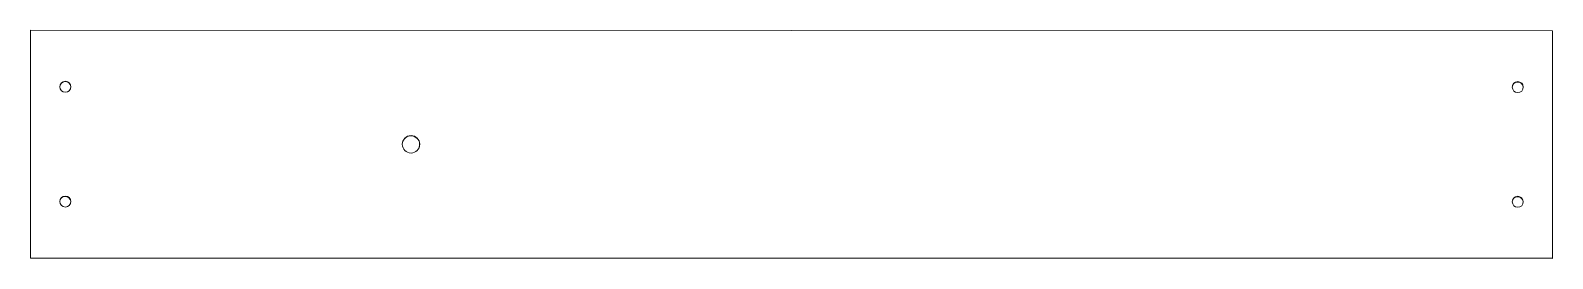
# Model space of a CAD drawing. Header units: inches. Extents: x 0 to 20, y 0 to 3.
import ezdxf

# ---------------------------------------------------------------- set-up
doc = ezdxf.new("R2010")
doc.units = ezdxf.units.IN
doc.header["$MEASUREMENT"] = 0

msp = doc.modelspace()

# ---------------------------------------------------------------- linework, layer by layer
at = {"color": 7, "linetype": 'Continuous', "lineweight": 15}
for p, q in [((0.001, 3.003), (0, 2.998)), ((0.001, 3.003), (0.001, 0.004)), ((20, 2.998), (0.001, 3.003)), ((0, 2.998), (0, 0)), ((20, 0), (20, 2.998)), ((0.001, 0.004), (0, 0)), ((0, 0), (19.999, -0.004)), ((0.001, 0.004), (20, 0)), ((20, 0), (19.999, -0.004))]:
    msp.add_line(p, q, dxfattribs=at)
for centre, radius in [((0.458, 2.259), 0.0725), ((19.543, 2.255), 0.0725), ((5.001, 1.502), 0.115), ((0.458, 0.748), 0.0725), ((19.543, 0.744), 0.0725)]:
    msp.add_circle(centre, radius, dxfattribs=at)
for centre, radius, start, end in [((0.457, 2.255), 0.0725, 343.4826, 159.9186), ((19.541, 2.25), 0.0725, 343.4826, 159.9186), ((4.999, 1.498), 0.115, 341.7245, 161.6767), ((0.457, 0.743), 0.0725, 343.4826, 159.9186), ((19.542, 0.739), 0.0725, 343.4826, 159.9186)]:
    msp.add_arc(centre, radius, start, end, dxfattribs=at)

doc.saveas('drawing.dxf')
